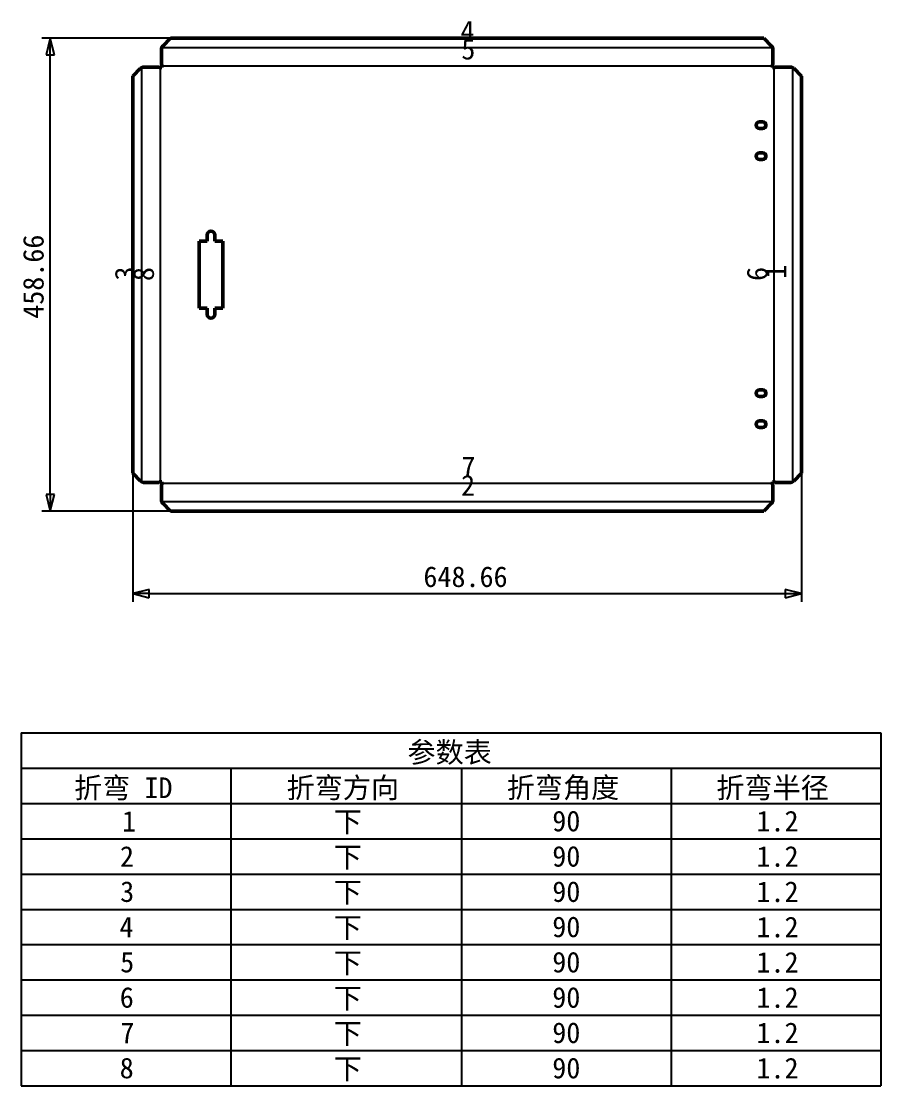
# Model space of a CAD drawing. Header units: millimetres. Extents: x 80 to 3440, y 80 to 1600.
# Drawn here: x 2607 to 3440, y 328 to 1360 of the extents above; entities that cross this region are included whole.
import ezdxf

# ---------------------------------------------------------------- set-up
doc = ezdxf.new("R2010")
doc.units = ezdxf.units.MM
doc.header["$LTSCALE"] = 8
for name, color, linetype, lineweight in [('中心线 (ISO)', 1, 'Continuous', 25), ('可见 (ISO)', 7, 'Continuous', 50), ('尺寸 (ISO)', 5, 'Continuous', 25), ('符号 (ISO)', 7, 'Continuous', 25)]:
    doc.layers.add(name, color=color, linetype=linetype, lineweight=lineweight)
doc.styles.add('注释文本 (ISO)', font='')
doc.styles.get('注释文本 (ISO)').set_extended_font_data('FangSong')
doc.dimstyles.new('默认 (GB)', dxfattribs={"dimscale": 8, "dimtxt": 2.5, "dimasz": 2, "dimexe": 1, "dimexo": 0, "dimgap": 0.75, "dimtad": 1, "dimtoh": 1, "dimrnd": 1e-08, "dimdsep": 46, "dimtxsty": '注释文本 (ISO)', "dimblk": 'Filled-2', "dimcen": 0.09, "dimdle": 10, "dimclrd": 256, "dimclre": 256, "dimclrt": 256, "dimaunit": 1, "dimadec": 3, "dimazin": 2, "dimtfac": 0.52, "dimtmove": 0, "dimatfit": 3, "dimldrblk": 'Filled-1', "dimfxl": 0, "dimtolj": 1, "dimlwd": -1, "dimlwe": -1, "dimarcsym": 0})

# ---------------------------------------------------------------- blocks, each defined once
blk = doc.blocks.new('Filled-2')
at = {"color": 0}
for p, q in [((0, 0), (-1, 0.25)), ((-1, 0.25), (-1, -0.25)), ((-1, 0), (0, 0)), ((-1, -0.25), (0, 0))]:
    blk.add_line(p, q, dxfattribs=at)
at = {"color": 0, "flags": 128}
blk.add_lwpolyline([(-1, -0.25), (0, 0)], dxfattribs=at)
at = {"color": 0}
blk.add_solid([(-1, -0.25), (0, 0), (-1, 0.25), (-1, -0.25)], dxfattribs=at)
blk = doc.blocks.new('*D26')
at = {"layer": 'Defpoints', "color": 0}
for p in [(2714.8, 921.7), (3363.4, 921.7), (3363.4, 805)]:
    blk.add_point(p, dxfattribs=at)
at = {"layer": '尺寸 (ISO)'}
for p, q in [((2714.8, 921.7), (2714.8, 797)), ((3363.4, 921.7), (3363.4, 797)), ((2730.8, 805), (3347.4, 805))]:
    blk.add_line(p, q, dxfattribs=at)
at = {"layer": '尺寸 (ISO)', "xscale": 16, "yscale": 16, "zscale": 16, "rotation": 180}
blk.add_blockref('Filled-2', (2714.8, 805), dxfattribs=at)
at = {"layer": '尺寸 (ISO)', "xscale": 16, "yscale": 16, "zscale": 16}
blk.add_blockref('Filled-2', (3363.4, 805), dxfattribs=at)
at = {"layer": '尺寸 (ISO)', "insert": (2996.7, 831.4), "char_height": 20, "attachment_point": 1, "style": '注释文本 (ISO)'}
blk.add_mtext('\\A1;648.66', dxfattribs=at)
blk = doc.blocks.new('Filled-1')
at = {"color": 0}
for p, q in [((0, 0), (-1, 0.125)), ((-1, 0.125), (-1, -0.125)), ((-1, 0), (0, 0)), ((-1, -0.125), (0, 0))]:
    blk.add_line(p, q, dxfattribs=at)
at = {"color": 0, "flags": 128}
blk.add_lwpolyline([(-1, -0.125), (0, 0)], dxfattribs=at)
at = {"color": 0}
blk.add_solid([(-1, -0.125), (0, 0), (-1, 0.125), (-1, -0.125)], dxfattribs=at)
blk = doc.blocks.new('*D27')
at = {"layer": 'Defpoints', "color": 0}
for p in [(2634.8, 1343.7), (2751.5, 1343.7), (2751.5, 885)]:
    blk.add_point(p, dxfattribs=at)
at = {"layer": '尺寸 (ISO)'}
for p, q in [((2751.5, 1343.7), (2626.8, 1343.7)), ((2634.8, 901), (2634.8, 1327.7)), ((2751.5, 885), (2626.8, 885))]:
    blk.add_line(p, q, dxfattribs=at)
at = {"layer": '尺寸 (ISO)', "xscale": 16, "yscale": 16, "zscale": 16}
for p, rotation in [((2634.8, 1343.7), 90), ((2634.8, 885), 270)]:
    blk.add_blockref('Filled-2', p, dxfattribs=dict(at, rotation=rotation))
at = {"layer": '尺寸 (ISO)', "insert": (2608.4, 1071.6), "char_height": 20, "attachment_point": 1, "rotation": 90, "style": '注释文本 (ISO)'}
blk.add_mtext('\\A1;458.66', dxfattribs=at)
blk = doc.blocks.new('表格6')
at = {"layer": '符号 (ISO)'}
for p, q in [((325.84, 83.74), (430.02, 83.74)), ((325.84, 83.74), (325.84, 79.46)), ((430.02, 83.74), (430.02, 79.46)), ((325.84, 79.46), (430.02, 79.46)), ((325.84, 79.46), (325.84, 75.18)), ((351.24, 79.46), (351.24, 75.18)), ((379.22, 79.46), (379.22, 75.18)), ((404.62, 79.46), (404.62, 75.18)), ((430.02, 79.46), (430.02, 75.18)), ((325.84, 75.18), (430.02, 75.18)), ((325.84, 75.18), (325.84, 40.95)), ((351.24, 75.18), (351.24, 40.95)), ((379.22, 75.18), (379.22, 40.95)), ((404.62, 75.18), (404.62, 40.95)), ((430.02, 75.18), (430.02, 40.95)), ((325.84, 70.9), (430.02, 70.9)), ((325.84, 66.62), (430.02, 66.62)), ((325.84, 62.34), (430.02, 62.34)), ((325.84, 58.07), (430.02, 58.07)), ((325.84, 53.79), (430.02, 53.79)), ((325.84, 49.51), (430.02, 49.51)), ((325.84, 45.23), (430.02, 45.23)), ((325.84, 40.95), (430.02, 40.95))]:
    blk.add_line(p, q, dxfattribs=at)
at = {"layer": '符号 (ISO)', "char_height": 2.5, "attachment_point": 7, "style": '注释文本 (ISO)'}
for s, insert in [('参数表', (372.65, 79.86)), ('折弯 ID', (332.25, 75.56)), ('折弯方向', (358, 75.56)), ('折弯角度', (384.69, 75.56)), ('折弯半径', (410.09, 75.56)), ('1', (338.06, 71.77)), ('下', (363.71, 71.45)), ('90', (390.21, 71.76)), ('1.2', (414.96, 71.75)), ('2', (337.8, 67.5)), ('下', (363.71, 67.17)), ('90', (390.21, 67.48)), ('1.2', (414.96, 67.47)), ('3', (337.83, 63.2)), ('下', (363.71, 62.89)), ('90', (390.21, 63.2)), ('1.2', (414.96, 63.19)), ('4', (337.74, 58.94)), ('下', (363.71, 58.61)), ('90', (390.21, 58.93)), ('1.2', (414.96, 58.91)), ('5', (337.83, 54.66)), ('下', (363.71, 54.33)), ('90', (390.21, 54.65)), ('1.2', (414.96, 54.63)), ('下', (363.71, 50.06)), ('6', (337.78, 50.37)), ('90', (390.21, 50.37)), ('1.2', (414.96, 50.36)), ('7', (337.85, 46.11)), ('下', (363.71, 45.78)), ('90', (390.21, 46.09)), ('1.2', (414.96, 46.08)), ('8', (337.77, 41.81)), ('下', (363.71, 41.5)), ('90', (390.21, 41.81)), ('1.2', (414.96, 41.8))]:
    blk.add_mtext(s, dxfattribs=dict(at, insert=insert))
blk = doc.blocks.new('2dTransSymbol29')
at = {"layer": '符号 (ISO)', "insert": (418.56, 138.81), "char_height": 2.5, "attachment_point": 7, "rotation": 90, "style": '注释文本 (ISO)'}
blk.add_mtext('1', dxfattribs=at)
blk = doc.blocks.new('2dTransSymbol30')
at = {"layer": '符号 (ISO)', "insert": (379.15, 112.5), "char_height": 2.5, "attachment_point": 7, "style": '注释文本 (ISO)'}
blk.add_mtext('2', dxfattribs=at)
blk = doc.blocks.new('2dTransSymbol31')
at = {"layer": '符号 (ISO)', "insert": (339.72, 138.58), "char_height": 2.5, "attachment_point": 7, "rotation": 90, "style": '注释文本 (ISO)'}
blk.add_mtext('3', dxfattribs=at)
blk = doc.blocks.new('2dTransSymbol32')
at = {"layer": '符号 (ISO)', "insert": (379.08, 167.59), "char_height": 2.5, "attachment_point": 7, "style": '注释文本 (ISO)'}
blk.add_mtext('4', dxfattribs=at)
blk = doc.blocks.new('2dTransSymbol33')
at = {"layer": '符号 (ISO)', "insert": (379.18, 165.35), "char_height": 2.5, "attachment_point": 7, "style": '注释文本 (ISO)'}
blk.add_mtext('5', dxfattribs=at)
blk = doc.blocks.new('2dTransSymbol34')
at = {"layer": '符号 (ISO)', "insert": (416.32, 138.54), "char_height": 2.5, "attachment_point": 7, "rotation": 90, "style": '注释文本 (ISO)'}
blk.add_mtext('6', dxfattribs=at)
blk = doc.blocks.new('2dTransSymbol35')
at = {"layer": '符号 (ISO)', "insert": (379.19, 114.74), "char_height": 2.5, "attachment_point": 7, "style": '注释文本 (ISO)'}
blk.add_mtext('7', dxfattribs=at)
blk = doc.blocks.new('2dTransSymbol36')
at = {"layer": '符号 (ISO)', "insert": (341.96, 138.52), "char_height": 2.5, "attachment_point": 7, "rotation": 90, "style": '注释文本 (ISO)'}
blk.add_mtext('8', dxfattribs=at)

msp = doc.modelspace()

# ---------------------------------------------------------------- linework, layer by layer
at = {"layer": '中心线 (ISO)'}
for p, q in [((2743.018, 1334.73), (3335.218, 1334.73)), ((2723.747, 913.258), (2723.747, 1315.458)), ((2741.661, 913.258), (2741.661, 1315.458)), ((2743.018, 1316.816), (3335.218, 1316.816)), ((3336.575, 1315.458), (3336.575, 913.258)), ((3354.49, 1315.458), (3354.49, 913.258)), ((3335.218, 911.901), (2743.018, 911.901)), ((3335.218, 893.987), (2743.018, 893.987))]:
    msp.add_line(p, q, dxfattribs=at)
at = {"layer": '可见 (ISO)'}
for p, q in [((2743.867, 1336.087), (2751.467, 1343.687)), ((2751.467, 1343.687), (3326.77, 1343.687)), ((3326.77, 1343.687), (3334.37, 1336.087)), ((2742.667, 1318.173), (2742.667, 1333.373)), ((3335.57, 1318.173), (3335.57, 1333.373)), ((2714.79, 1307.01), (2722.39, 1314.61)), ((2725.104, 1315.81), (2740.304, 1315.81)), ((2740.304, 1315.81), (2740.304, 1315.458)), ((2740.304, 1315.458), (2743.018, 1315.458)), ((2743.018, 1318.173), (2742.667, 1318.173)), ((2743.018, 1315.458), (2743.018, 1318.173)), ((3335.218, 1315.458), (3335.218, 1318.173)), ((3335.218, 1318.173), (3335.57, 1318.173)), ((3337.933, 1315.458), (3335.218, 1315.458)), ((3353.133, 1315.81), (3337.933, 1315.81)), ((3337.933, 1315.81), (3337.933, 1315.458)), ((3355.847, 1314.61), (3363.447, 1307.01)), ((2714.79, 921.707), (2714.79, 1307.01)), ((3363.447, 1307.01), (3363.447, 921.707)), ((3322.618, 1262.608), (3325.618, 1262.608)), ((3325.618, 1256.108), (3322.618, 1256.108)), ((3322.618, 1232.608), (3325.618, 1232.608)), ((3325.618, 1226.108), (3322.618, 1226.108)), ((2779.118, 1146.858), (2786.868, 1146.858)), ((2779.118, 1081.858), (2779.118, 1146.858)), ((2786.868, 1146.858), (2786.868, 1152.858)), ((2794.368, 1152.858), (2794.368, 1146.858)), ((2794.368, 1146.858), (2802.118, 1146.858)), ((2802.118, 1146.858), (2802.118, 1081.858)), ((2786.868, 1081.858), (2779.118, 1081.858)), ((2786.868, 1075.858), (2786.868, 1081.858)), ((2802.118, 1081.858), (2794.368, 1081.858)), ((2794.368, 1081.858), (2794.368, 1075.858)), ((3322.618, 1002.608), (3325.618, 1002.608)), ((3325.618, 996.108), (3322.618, 996.108)), ((3322.618, 972.608), (3325.618, 972.608)), ((3325.618, 966.108), (3322.618, 966.108)), ((2722.39, 914.107), (2714.79, 921.707)), ((3363.447, 921.707), (3355.847, 914.107)), ((2725.104, 912.907), (2740.304, 912.907)), ((2740.304, 912.907), (2740.304, 913.258)), ((2740.304, 913.258), (2743.018, 913.258)), ((2743.018, 910.544), (2742.667, 910.544)), ((2742.667, 910.544), (2742.667, 895.344)), ((2743.018, 913.258), (2743.018, 910.544)), ((3335.218, 913.258), (3335.218, 910.544)), ((3337.933, 913.258), (3335.218, 913.258)), ((3335.218, 910.544), (3335.57, 910.544)), ((3335.57, 910.544), (3335.57, 895.344)), ((3337.933, 912.907), (3337.933, 913.258)), ((3353.133, 912.907), (3337.933, 912.907)), ((2751.467, 885.03), (2743.867, 892.63)), ((3334.37, 892.63), (3326.77, 885.03)), ((3326.77, 885.03), (2751.467, 885.03))]:
    msp.add_line(p, q, dxfattribs=at)
for centre, radius, start, end in [((3322.618, 1259.358), 3.25, 90, 270), ((3325.618, 1259.358), 3.25, 270, 90), ((3322.618, 1229.358), 3.25, 90, 270), ((3325.618, 1229.358), 3.25, 270, 90), ((2790.618, 1152.858), 3.75, 0, 180), ((2790.618, 1075.858), 3.75, 180, 0), ((3322.618, 999.358), 3.25, 90, 270), ((3325.618, 999.358), 3.25, 270, 90), ((3322.618, 969.358), 3.25, 90, 270), ((3325.618, 969.358), 3.25, 270, 90)]:
    msp.add_arc(centre, radius, start, end, dxfattribs=at)
for points, knots in [([(2742.667, 1333.373), (2742.667, 1333.467), (2742.672, 1333.561), (2742.683, 1333.655), (2742.774, 1334.466), (2743.304, 1335.276), (2743.867, 1336.087)], [0, 0, 0, 0, 0.16346182, 0.16346182, 0.16346182, 1.57079633, 1.57079633, 1.57079633, 1.57079633]), ([(3334.37, 1336.087), (3334.933, 1335.276), (3335.462, 1334.466), (3335.554, 1333.655), (3335.564, 1333.561), (3335.57, 1333.467), (3335.57, 1333.373)], [-1.57079633, -1.57079633, -1.57079633, -1.57079633, -0.16346182, -0.16346182, -0.16346182, 0, 0, 0, 0]), ([(2722.39, 1314.61), (2723.2, 1315.173), (2724.011, 1315.702), (2724.821, 1315.794), (2724.916, 1315.804), (2725.01, 1315.81), (2725.104, 1315.81)], [-1.57079633, -1.57079633, -1.57079633, -1.57079633, -0.16346182, -0.16346182, -0.16346182, 0, 0, 0, 0]), ([(3353.133, 1315.81), (3353.227, 1315.81), (3353.321, 1315.804), (3353.415, 1315.794), (3354.226, 1315.702), (3355.036, 1315.173), (3355.847, 1314.61)], [0, 0, 0, 0, 0.16346182, 0.16346182, 0.16346182, 1.57079633, 1.57079633, 1.57079633, 1.57079633]), ([(2725.104, 912.907), (2725.01, 912.907), (2724.916, 912.912), (2724.821, 912.923), (2724.011, 913.015), (2723.2, 913.544), (2722.39, 914.107)], [0, 0, 0, 0, 0.16346182, 0.16346182, 0.16346182, 1.57079633, 1.57079633, 1.57079633, 1.57079633]), ([(3355.847, 914.107), (3355.036, 913.544), (3354.226, 913.015), (3353.415, 912.923), (3353.321, 912.912), (3353.227, 912.907), (3353.133, 912.907)], [-1.57079633, -1.57079633, -1.57079633, -1.57079633, -0.16346182, -0.16346182, -0.16346182, 0, 0, 0, 0]), ([(2743.867, 892.63), (2743.304, 893.44), (2742.774, 894.251), (2742.683, 895.062), (2742.672, 895.156), (2742.667, 895.25), (2742.667, 895.344)], [-1.57079633, -1.57079633, -1.57079633, -1.57079633, -0.16346182, -0.16346182, -0.16346182, 0, 0, 0, 0]), ([(3335.57, 895.344), (3335.57, 895.25), (3335.564, 895.156), (3335.554, 895.062), (3335.462, 894.251), (3334.933, 893.44), (3334.37, 892.63)], [0, 0, 0, 0, 0.16346182, 0.16346182, 0.16346182, 1.57079633, 1.57079633, 1.57079633, 1.57079633])]:
    msp.add_open_spline(points, degree=3, knots=knots, dxfattribs=at)

# ---------------------------------------------------------------- block references
at = {"xscale": 8, "yscale": 8, "zscale": 8}
msp.add_blockref('表格6', (0, 0), dxfattribs=at)
at = {"layer": '符号 (ISO)', "xscale": 8, "yscale": 8, "zscale": 8}
for name in ['2dTransSymbol32', '2dTransSymbol33', '2dTransSymbol31', '2dTransSymbol36', '2dTransSymbol34', '2dTransSymbol29', '2dTransSymbol35', '2dTransSymbol30']:
    msp.add_blockref(name, (0, 0), dxfattribs=at)

# ---------------------------------------------------------------- dimensions: what is measured, and where the dimension line sits
at = {"layer": '尺寸 (ISO)'}
dim = msp.add_linear_dim(base=(2634.79, 1343.687), p1=(2751.467, 885.03), p2=(2751.467, 1343.687), angle=90, dimstyle='默认 (GB)', override={"dimtoh": 0, "dimdec": 2, "dimtp": 0, "dimtm": 0, "dimtdec": 2, "dimtofl": 0, "dimatfit": 1}, dxfattribs=at)
dim.commit()
dim.dimension.update_dxf_attribs({"geometry": '*D27', "text_midpoint": (2634.79, 1114.278), "dimtype": 160})
dim = msp.add_linear_dim(base=(3363.447, 805.03), p1=(2714.79, 921.707), p2=(3363.447, 921.707), dimstyle='默认 (GB)', override={"dimtoh": 0, "dimdec": 2, "dimtp": 0, "dimtm": 0, "dimtdec": 2, "dimtofl": 0, "dimatfit": 1}, dxfattribs=at)
dim.commit()
dim.dimension.update_dxf_attribs({"geometry": '*D26', "text_midpoint": (3039.198, 805.03), "dimtype": 160})

doc.saveas('drawing.dxf')
